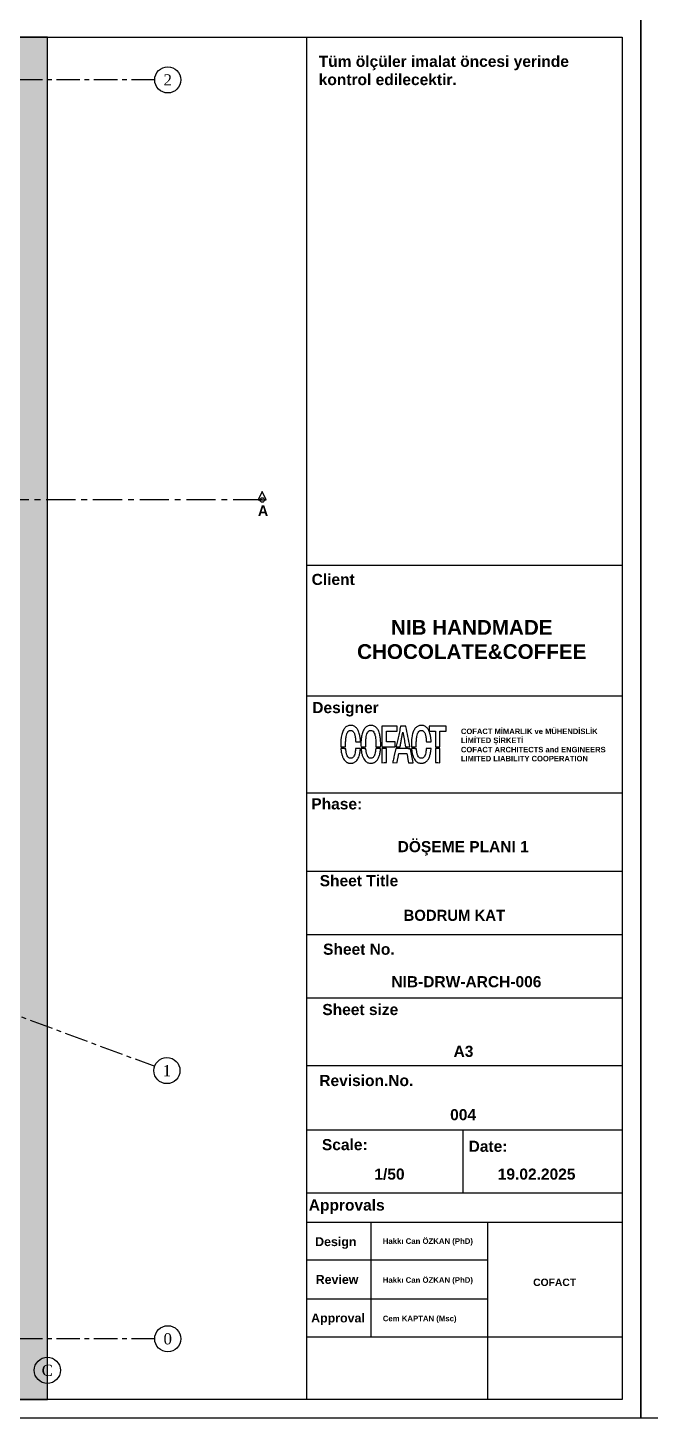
# Model space of a CAD drawing. Header units: millimetres. Extents: x 933584 to 974011, y 4545988 to 4553664.
# Drawn here: x 942345 to 943012, y 4548355 to 4549845 of the extents above; entities that cross this region are included whole.
import ezdxf
from ezdxf.enums import TextEntityAlignment as Align

# ---------------------------------------------------------------- set-up
doc = ezdxf.new("R2010")
doc.units = ezdxf.units.MM
doc.linetypes.add('CENTER', pattern=[2, 1.25, -0.25, 0.25, -0.25])
doc.layers.get('0').update_dxf_attribs({"color": 255})
for name, color, linetype in [('0-CSX-CXS_20', 14, 'CENTER'), ('0-HSL-HTC_200', 1, 'Continuous'), ('0-TXT-XBX_20', 3, 'Continuous'), ('2-SPS-RCN', 2, 'Continuous')]:
    doc.layers.add(name, color=color, linetype=linetype)
doc.styles.add('Century Gothic_B_3', font='GOTHICB.TTF', dxfattribs={"height": 4})
doc.styles.get("Standard").update_dxf_attribs({"font": 'times.ttf'})
pattern_1 = [(45, (935939.6384, 4550274.5564), (-4.490128, 4.490128), []), (45, (935944.1285, 4550274.5564), (-4.490128, 4.490128), [3.175, -1.5875])]

# ---------------------------------------------------------------- blocks, each defined once
blk = doc.blocks.new('aksno_20')
at = {"layer": '0-TXT-XBX_20'}
blk.add_circle((0, 0), 7, dxfattribs=at)
blk.add_attdef('AKSNO', text='', height=6).set_placement((0, 0), align=Align.MIDDLE_CENTER)
blk = doc.blocks.new('ZVBXCB')
at = {"layer": '0-CSX-CXS_20', "ltscale": 20}
for p, q in [((933780.8, 4549789.6), (932221.5, 4549789.6)), ((933780.8, 4548440.5), (932221.5, 4548440.5))]:
    blk.add_line(p, q, dxfattribs=at)
for points in [[(932363.9, 4549835.4), (932363.9, 4548420.7)], [(932759.9, 4549835.4), (932759.9, 4548420.7)], [(933137.9, 4549835.4), (933137.9, 4548420.7)], [(933665.8, 4549835.4), (933665.8, 4548420.7)], [(932221.5, 4549308.2), (933780.8, 4548732.7)]]:
    blk.add_lwpolyline(points, dxfattribs=at)
at = {"layer": '0-TXT-XBX_20'}
ref = blk.add_blockref('aksno_20', (933794.8, 4549789.6), dxfattribs=dict(at, xscale=2, yscale=2, zscale=2))
ref.add_attrib('AKSNO', '2', dxfattribs={"color": 7, "height": 12}).set_placement((933794.8, 4549789.6), align=Align.MIDDLE_CENTER)
ref = blk.add_blockref('aksno_20', (933793.9, 4548727.9), dxfattribs=dict(at, xscale=2, yscale=2, zscale=2))
ref.add_attrib('AKSNO', '1', dxfattribs={"color": 7, "height": 12}).set_placement((933793.9, 4548727.9), align=Align.MIDDLE_CENTER)
ref = blk.add_blockref('aksno_20', (933794.8, 4548440.5), dxfattribs=dict(at, xscale=2, yscale=2, zscale=2))
ref.add_attrib('AKSNO', '0', dxfattribs={"color": 7, "height": 12}).set_placement((933794.8, 4548440.5), align=Align.MIDDLE_CENTER)
ref = blk.add_blockref('aksno_20', (932363.9, 4548406.7), dxfattribs=dict(at, xscale=2, yscale=2, zscale=2))
ref.add_attrib('AKSNO', 'A', dxfattribs={"color": 7, "height": 12}).set_placement((932363.9, 4548406.7), align=Align.MIDDLE_CENTER)
ref = blk.add_blockref('aksno_20', (932759.8, 4548406.7), dxfattribs=dict(at, xscale=2, yscale=2, zscale=2))
ref.add_attrib('AKSNO', "A'", dxfattribs={"color": 7, "height": 12}).set_placement((932759.8, 4548406.7), align=Align.MIDDLE_CENTER)
ref = blk.add_blockref('aksno_20', (933137.9, 4548406.7), dxfattribs=dict(at, xscale=2, yscale=2, zscale=2))
ref.add_attrib('AKSNO', 'B', dxfattribs={"color": 7, "height": 12}).set_placement((933137.9, 4548406.7), align=Align.MIDDLE_CENTER)
ref = blk.add_blockref('aksno_20', (933665.8, 4548406.7), dxfattribs=dict(at, xscale=2, yscale=2, zscale=2))
ref.add_attrib('AKSNO', 'C', dxfattribs={"color": 7, "height": 12}).set_placement((933665.8, 4548406.7), align=Align.MIDDLE_CENTER)
blk = doc.blocks.new('FDSVBDVBDZVB')
at = {"layer": '0-HSL-HTC_200'}
h = blk.add_hatch(dxfattribs=at)
h.set_pattern_fill('ANSI33', color=256)
h.set_pattern_definition([(45, (935941.6384, 4550274.5564), (-4.490128, 4.490128), []), (45, (935946.1285, 4550274.5564), (-4.490128, 4.490128), [3.175, -1.5875])])
h.paths.add_polyline_path([(941208.2, 4549972.8), (941173.2, 4549972.8), (941173.2, 4548702.9), (941153.2, 4548702.9), (941153.2, 4548588.9), (941173.2, 4548588.9), (941173.2, 4548512.8), (941208.2, 4548512.8)])
h = blk.add_hatch(dxfattribs=at)
h.set_pattern_fill('ANSI33', color=256)
h.set_pattern_definition(pattern_1)
h.paths.add_polyline_path([(939906.2, 4549956.9), (940044.2, 4549956.9), (940044.2, 4549896.9), (939906.2, 4549896.9)])
h = blk.add_hatch(dxfattribs=at)
h.set_pattern_fill('ANSI33', color=256)
h.set_pattern_definition(pattern_1)
h.paths.add_polyline_path([(940246.2, 4549951.9), (940710.2, 4549951.9), (940710.2, 4549901.9), (940246.2, 4549901.9)])
h = blk.add_hatch(dxfattribs=at)
h.set_pattern_fill('ANSI33', color=256)
h.set_pattern_definition(pattern_1)
h.paths.add_polyline_path([(939951.8, 4549578.9), (940011.2, 4549496), (939962.9, 4549461.3), (939903.1, 4549543.8)])
h = blk.add_hatch(dxfattribs=at)
h.set_pattern_fill('ANSI33', color=256)
h.set_pattern_definition(pattern_1)
h.paths.add_polyline_path([(940055.3, 4549338), (940072.6, 4549384.9), (940702, 4549152.3), (940695.2, 4549101.8)])
h = blk.add_hatch(dxfattribs=at)
h.set_pattern_fill('ANSI33', color=256)
h.set_pattern_definition([(45, (935944.3535, 4550275.225), (-4.490128, 4.490128), []), (45, (935948.8436, 4550275.225), (-4.490128, 4.490128), [3.175, -1.5875])])
h.paths.add_polyline_path([(940402.2, 4548677.9), (940302.2, 4548677.9), (940302.2, 4548577.9), (940402.2, 4548577.9)])
at = {"layer": '2-SPS-RCN'}
for points in [[(941208.2, 4549972.8), (941173.2, 4549972.8), (941173.2, 4548702.9), (941153.2, 4548702.9), (941153.2, 4548588.9), (941173.2, 4548588.9), (941173.2, 4548512.8), (941208.2, 4548512.8)], [(939906.2, 4549956.9), (940044.2, 4549956.9), (940044.2, 4549896.9), (939906.2, 4549896.9)], [(940246.2, 4549951.9), (940710.2, 4549951.9), (940710.2, 4549901.9), (940246.2, 4549901.9)], [(939951.8, 4549578.9), (940011.2, 4549496), (939962.9, 4549461.3), (939903.1, 4549543.8)], [(940402.2, 4548677.9), (940302.2, 4548677.9), (940302.2, 4548577.9), (940402.2, 4548577.9)]]:
    blk.add_lwpolyline(points, close=True, dxfattribs=at)
blk.add_lwpolyline([(940055.3, 4549338), (940072.6, 4549384.9), (940702, 4549152.3), (940695.2, 4549101.8), (940055.3, 4549338)], dxfattribs=at)
blk = doc.blocks.new('CVBXCBV')
for points in [[(936052.9, 4551339.5), (936057.3, 4551348.6), (936061.7, 4551339.5), (936052.9, 4551339.5)], [(937705.5, 4551339.5), (937701.1, 4551348.6), (937696.7, 4551339.5), (937705.5, 4551339.5)]]:
    blk.add_lwpolyline(points)
at = {"linetype": 'CENTER', "ltscale": 25}
blk.add_lwpolyline([(937701.1, 4551339.5), (936057.3, 4551339.5)], dxfattribs=at)
for centre in [(936057.3, 4551339.5), (937701.1, 4551339.5)]:
    blk.add_circle(centre, 2.41)
at = {"linetype": 'CENTER', "ltscale": 10, "char_height": 11.393, "attachment_point": 3, "line_spacing_factor": 0.984502, "style": 'Century Gothic_B_3'}
for insert, width in [((937948.5, 4551333.8), 1895.969), ((938066.9, 4551333.8), 370.363)]:
    blk.add_mtext('\\pxql;{\\fFranklin Gothic Book|b1|i0|c162|p34;A}', dxfattribs=dict(at, insert=insert, width=width))

msp = doc.modelspace()

# ---------------------------------------------------------------- linework, layer by layer
at = {"color": 0}
for p, q in [((942981.5, 4549269.07), (942643.44, 4549269.07)), ((942981.5, 4549269.07), (942643.44, 4549269.07)), ((942981.5, 4549129.09), (942643.44, 4549129.09)), ((942981.5, 4549129.09), (942643.44, 4549129.09)), ((942981.5, 4549129.09), (942643.44, 4549129.09)), ((942981.5, 4549129.09), (942643.44, 4549129.09)), ((942981.5, 4549025.03), (942643.44, 4549025.03)), ((942643.44, 4548941.75), (942981.5, 4548941.75)), ((942981.5, 4548873.35), (942643.44, 4548873.35)), ((942981.5, 4548805.39), (942643.44, 4548805.39)), ((942981.5, 4548733.17), (942643.44, 4548733.17)), ((942981.5, 4548664.16), (942643.44, 4548664.16)), ((942810.92, 4548664.16), (942810.92, 4548596.44)), ((942981.5, 4548596.44), (942643.44, 4548596.44)), ((942981.5, 4548565.11), (942643.44, 4548565.11)), ((942712.29, 4548565.11), (942712.29, 4548442.35)), ((942837.28, 4548565.11), (942837.28, 4548491.51)), ((942643.45, 4548524.97), (942837.28, 4548524.97)), ((942837.28, 4548491.51), (942837.28, 4548375.4)), ((942643.45, 4548483.26), (942837.28, 4548483.26)), ((942981.5, 4548442.35), (942643.44, 4548442.35))]:
    msp.add_line(p, q, dxfattribs=at)
for points in [[(940901.5, 4549855.4), (943001.5, 4549855.4), (943001.5, 4548355.4), (940901.5, 4548355.4)], [(943001.5, 4549855.4), (945101.5, 4549855.4), (945101.5, 4548355.4), (943001.5, 4548355.4)], [(940921.5, 4549835.4), (942981.5, 4549835.4), (942981.5, 4548375.4), (940921.5, 4548375.4)], [(942724.13, 4549086.03), (942724.13, 4549074.89), (942731.18, 4549074.89), (942738.24, 4549074.89), (942738.24, 4549077.53), (942738.24, 4549080.16), (942733.67, 4549080.16), (942729.1, 4549080.16), (942729.1, 4549085.98), (942729.1, 4549091.8), (942734.81, 4549091.8), (942740.53, 4549091.8), (942740.53, 4549094.48), (942740.53, 4549097.16), (942732.33, 4549097.16), (942724.13, 4549097.16)], [(942774.93, 4549094.33), (942774.93, 4549091.5), (942778.17, 4549091.5), (942781.4, 4549091.5), (942781.4, 4549083.19), (942781.4, 4549074.89), (942783.88, 4549074.89), (942786.37, 4549074.89), (942786.37, 4549083.19), (942786.37, 4549091.5), (942789.65, 4549091.5), (942792.93, 4549091.5), (942792.93, 4549094.33), (942792.93, 4549097.16), (942783.93, 4549097.16), (942774.93, 4549097.16)], [(942724.13, 4549065.4), (942724.13, 4549057.89), (942726.59, 4549057.91), (942729.05, 4549057.94), (942729.07, 4549065.42), (942729.1, 4549072.9), (942726.61, 4549072.9), (942724.13, 4549072.9)], [(942781.42, 4549065.42), (942781.45, 4549057.94), (942783.91, 4549057.91), (942786.37, 4549057.89), (942786.37, 4549065.39), (942786.37, 4549072.9), (942783.88, 4549072.9), (942781.4, 4549072.9)]]:
    msp.add_lwpolyline(points, close=True, dxfattribs=at)
msp.add_lwpolyline([(942643.45, 4549835.41), (942643.45, 4548375.4)], dxfattribs=at)
for points in [[(942688.78, 4549097.65, 0.11064), (942685.68, 4549096.15, 0.089568), (942683.23, 4549093.37, 0.069833), (942681.47, 4549089.25, 0.037138), (942680.43, 4549083.81, 0.013582), (942680.28, 4549082.16, 0.005436), (942680.17, 4549079.9, 0.005261), (942680.1, 4549077.67, 0.017635), (942680.13, 4549076.21), (942680.2, 4549074.89), (942682.75, 4549074.89), (942685.3, 4549074.89), (942685.31, 4549077.9, -0.01557), (942685.46, 4549082.32, -0.027157), (942685.9, 4549085.95, -0.033018), (942686.6, 4549088.8, -0.079442), (942687.57, 4549090.74, -0.009072), (942687.87, 4549091.13, -0.030827), (942688.08, 4549091.37, -0.031813), (942688.32, 4549091.58, -0.010138), (942688.7, 4549091.86, -0.089655), (942689.45, 4549092.22, -0.05192), (942690.45, 4549092.38, -0.051218), (942691.47, 4549092.33, -0.076363), (942692.33, 4549092.06, -0.070873), (942693.13, 4549091.52, -0.052254), (942693.84, 4549090.72, -0.046256), (942694.44, 4549089.69, -0.033841), (942694.93, 4549088.46, -0.02482), (942695.29, 4549087.06, -0.012371), (942695.62, 4549085.26, -0.011745), (942695.88, 4549083.27, -0.011909), (942696.05, 4549081.28), (942696.11, 4549080.16), (942698.68, 4549080.16), (942701.26, 4549080.16), (942701.26, 4549080.59, 0.020953), (942701.22, 4549081.49, 0.004455), (942701.07, 4549083.07, 0.00493), (942700.88, 4549084.7, 0.011284), (942700.7, 4549085.92, 0.038093), (942699.58, 4549090.43, 0.067383), (942697.9, 4549093.87, 0.083303), (942695.67, 4549096.24, 0.099908), (942692.91, 4549097.57, 0.02201), (942692.47, 4549097.67, 0.020762), (942692.02, 4549097.72, 0.015695), (942691.46, 4549097.75, 0.005906), (942690.68, 4549097.75, 0.00548), (942690.07, 4549097.74, 0.006399), (942689.5, 4549097.72, 0.005718), (942689.02, 4549097.69, 0.038226)], [(942710.35, 4549097.65, 0.105194), (942707.39, 4549096.26, 0.087054), (942705.01, 4549093.69, 0.069549), (942703.26, 4549089.93, 0.038701), (942702.16, 4549084.98, 0.014261), (942701.92, 4549082.9, 0.008448), (942701.75, 4549080.4, 0.008433), (942701.67, 4549077.97, 0.018733), (942701.71, 4549076.12), (942701.78, 4549074.89), (942704.33, 4549074.89), (942706.87, 4549074.89), (942706.89, 4549077.9, -0.01557), (942707.04, 4549082.32, -0.027157), (942707.48, 4549085.95, -0.033018), (942708.18, 4549088.8, -0.079442), (942709.15, 4549090.74, -0.009072), (942709.45, 4549091.13, -0.030827), (942709.66, 4549091.37, -0.031813), (942709.89, 4549091.58, -0.010138), (942710.27, 4549091.86, -0.089655), (942711.03, 4549092.22, -0.05192), (942712.02, 4549092.38, -0.051218), (942713.05, 4549092.33, -0.076363), (942713.91, 4549092.06, -0.136443), (942715.41, 4549090.72, -0.067108), (942716.51, 4549088.38, -0.045937), (942717.26, 4549084.94, -0.018323), (942717.67, 4549080.11, -0.004967), (942717.71, 4549079.13, -0.003937), (942717.73, 4549078.07, -0.00398), (942717.74, 4549077.08, -0.009912), (942717.72, 4549076.36), (942717.66, 4549074.89), (942720.23, 4549074.89), (942722.8, 4549074.89), (942722.87, 4549076.16, 0.018366), (942722.9, 4549078.32, 0.009634), (942722.79, 4549081.01, 0.009631), (942722.58, 4549083.71, 0.017297), (942722.28, 4549085.91, 0.038062), (942721.16, 4549090.43, 0.067387), (942719.48, 4549093.87, 0.08333), (942717.24, 4549096.24, 0.099909), (942714.49, 4549097.57, 0.02201), (942714.05, 4549097.67, 0.020762), (942713.59, 4549097.72, 0.015695), (942713.04, 4549097.75, 0.005906), (942712.25, 4549097.75, 0.00548), (942711.65, 4549097.74, 0.006399), (942711.08, 4549097.72, 0.005718), (942710.59, 4549097.69, 0.038226)], [(942764.45, 4549097.65, 0.105194), (942761.48, 4549096.25, 0.087054), (942759.1, 4549093.69, 0.069549), (942757.35, 4549089.93, 0.038701), (942756.25, 4549084.98, 0.014261), (942756.01, 4549082.9, 0.008448), (942755.84, 4549080.4, 0.008433), (942755.76, 4549077.97, 0.018733), (942755.8, 4549076.12), (942755.87, 4549074.89), (942758.42, 4549074.89), (942760.96, 4549074.89), (942760.98, 4549077.9, -0.01557), (942761.13, 4549082.32, -0.027157), (942761.57, 4549085.95, -0.033018), (942762.27, 4549088.8, -0.079442), (942763.24, 4549090.74, -0.009072), (942763.54, 4549091.13, -0.030827), (942763.75, 4549091.37, -0.031813), (942763.99, 4549091.58, -0.010138), (942764.36, 4549091.86, -0.089655), (942765.12, 4549092.22, -0.05192), (942766.11, 4549092.38, -0.051218), (942767.14, 4549092.33, -0.076363), (942768, 4549092.06, -0.070873), (942768.79, 4549091.52, -0.052254), (942769.5, 4549090.72, -0.046256), (942770.11, 4549089.69, -0.033841), (942770.59, 4549088.46, -0.02482), (942770.96, 4549087.06, -0.012371), (942771.28, 4549085.26, -0.011745), (942771.55, 4549083.27, -0.011909), (942771.71, 4549081.28), (942771.78, 4549080.16), (942774.35, 4549080.16), (942776.92, 4549080.16), (942776.92, 4549080.58, 0.020953), (942776.88, 4549081.49, 0.004455), (942776.73, 4549083.07, 0.00493), (942776.55, 4549084.69, 0.011284), (942776.37, 4549085.92, 0.038093), (942775.25, 4549090.43, 0.067383), (942773.57, 4549093.87, 0.083303), (942771.33, 4549096.24, 0.099908), (942768.58, 4549097.57, 0.02201), (942768.14, 4549097.66, 0.020762), (942767.69, 4549097.72, 0.015695), (942767.13, 4549097.75, 0.005906), (942766.34, 4549097.75, 0.00548), (942765.74, 4549097.74, 0.006399), (942765.17, 4549097.72, 0.005718), (942764.68, 4549097.69, 0.038226)], [(942746.55, 4549090.58, 0.0000105), (942747.91, 4549083.29, 0.000084), (942749.11, 4549076.86, 0.003215), (942749.39, 4549075.41), (942749.49, 4549074.89), (942751.87, 4549074.89, 0.001355), (942752.79, 4549074.89, 0.00226), (942753.55, 4549074.9, 0.000206), (942754.24, 4549074.91, 0.409743), (942754.25, 4549074.93, 0.049641), (942754.25, 4549074.99, 0.000001), (942752.06, 4549085.84, 0.000006), (942749.92, 4549096.52, 0.007694), (942749.83, 4549096.94), (942749.77, 4549097.16), (942747.02, 4549097.16), (942744.26, 4549097.16), (942743.54, 4549093.86, -0.000077), (942742.16, 4549087.49, -0.000085), (942740.82, 4549081.33, -0.000009), (942739.54, 4549075.41, -0.006923), (942739.47, 4549075.12), (942739.42, 4549074.89), (942743.62, 4549074.89, 0.0001427), (942743.92, 4549076.47, 0.00034), (942744.17, 4549077.84, 0.000221), (942744.46, 4549079.42, -0.000266), (942745.3, 4549083.92, -0.000578), (942745.95, 4549087.39, -0.0000869)], [(942680.32, 4549072.18, 0.025038), (942680.89, 4549068.23, 0.036131), (942681.81, 4549064.82, 0.041565), (942683.07, 4549062.01, 0.063352), (942684.65, 4549059.85, 0.028049), (942685.46, 4549059.08, 0.034689), (942686.29, 4549058.46, 0.034905), (942687.2, 4549057.97, 0.029004), (942688.23, 4549057.58, 0.021923), (942688.71, 4549057.45, 0.031789), (942689.15, 4549057.38, 0.019677), (942689.72, 4549057.35, 0.003659), (942690.77, 4549057.34, 0.003627), (942691.81, 4549057.35, 0.019229), (942692.37, 4549057.38, 0.031747), (942692.8, 4549057.45, 0.024514), (942693.25, 4549057.57, 0.035022), (942694.42, 4549058.05, 0.037328), (942695.49, 4549058.67, 0.037367), (942696.45, 4549059.45, 0.035245), (942697.31, 4549060.38, 0.053473), (942698.69, 4549062.55, 0.03772), (942699.78, 4549065.23, 0.032588), (942700.59, 4549068.45, 0.021334), (942701.11, 4549072.23), (942701.17, 4549072.9), (942698.59, 4549072.9), (942696, 4549072.9), (942695.94, 4549072.23, -0.0074), (942695.83, 4549071.26, -0.005344), (942695.69, 4549070.18, -0.005411), (942695.53, 4549069.15, -0.010609), (942695.37, 4549068.33, -0.034422), (942694.67, 4549065.87, -0.07643), (942693.74, 4549064.17, -0.102726), (942692.55, 4549063.14, -0.109019), (942691.07, 4549062.69, -0.095932), (942689.46, 4549062.88, -0.113527), (942688.14, 4549063.66, -0.092498), (942687.11, 4549065.08, -0.04608), (942686.34, 4549067.18, -0.017297), (942686.05, 4549068.47, -0.007909), (942685.75, 4549070.18, -0.007223), (942685.51, 4549071.84, -0.03219), (942685.45, 4549072.82, 0.402781), (942685.41, 4549072.85, 0.001238), (942684.7, 4549072.88, 0.005463), (942683.86, 4549072.9, 0.003096), (942682.85, 4549072.9), (942680.26, 4549072.9)], [(942701.9, 4549072.18, 0.025038), (942702.47, 4549068.23, 0.036131), (942703.39, 4549064.82, 0.041565), (942704.65, 4549062.01, 0.063352), (942706.22, 4549059.85, 0.047265), (942707.62, 4549058.62, 0.06438), (942709.09, 4549057.83, 0.06177), (942710.76, 4549057.41, 0.039412), (942712.76, 4549057.32, 0.027569), (942714.18, 4549057.45, 0.048064), (942715.33, 4549057.73, 0.049711), (942716.37, 4549058.22, 0.031882), (942717.48, 4549058.98, 0.081131), (942719.39, 4549061.06, 0.052129), (942720.91, 4549063.98, 0.043307), (942722.01, 4549067.7, 0.026621), (942722.69, 4549072.23), (942722.75, 4549072.9), (942720.16, 4549072.9), (942717.58, 4549072.9), (942717.52, 4549072.23, -0.0074), (942717.41, 4549071.26, -0.005344), (942717.26, 4549070.18, -0.005411), (942717.1, 4549069.15, -0.010609), (942716.95, 4549068.33, -0.034422), (942716.25, 4549065.87, -0.07643), (942715.32, 4549064.17, -0.102726), (942714.13, 4549063.14, -0.109019), (942712.65, 4549062.69, -0.095932), (942711.04, 4549062.88, -0.113527), (942709.72, 4549063.66, -0.092498), (942708.69, 4549065.08, -0.04608), (942707.92, 4549067.18, -0.017297), (942707.62, 4549068.47, -0.007909), (942707.32, 4549070.18, -0.007223), (942707.09, 4549071.84, -0.03219), (942707.02, 4549072.82, 0.402781), (942706.99, 4549072.85, 0.001238), (942706.27, 4549072.88, 0.005463), (942705.44, 4549072.9, 0.003096), (942704.43, 4549072.9), (942701.83, 4549072.9)], [(942757.68, 4549057.89, 0.0000231), (942756.19, 4549065.32, 0.000048), (942754.8, 4549072.28, 0.022716), (942754.69, 4549072.73, 0.319618), (942754.54, 4549072.84, 0.005635), (942753.49, 4549072.88, 0.005119), (942751.67, 4549072.9, 0.000404), (942746.81, 4549072.9), (942738.99, 4549072.9), (942737.41, 4549065.57, -0.000063), (942736.79, 4549062.75, -0.000102), (942736.27, 4549060.34, -0.000015), (942735.81, 4549058.2, -0.0154076), (942735.73, 4549057.89), (942740.47, 4549057.94), (942741.34, 4549062.66, -0.000258), (942741.68, 4549064.49, -0.000401), (942741.97, 4549066.06, -0.000111), (942742.23, 4549067.44, -0.013635), (942742.27, 4549067.61), (942742.32, 4549067.83), (942746.57, 4549067.83), (942750.82, 4549067.83), (942751.46, 4549064.43, 0.000154), (942751.72, 4549063.01, 0.000145), (942751.99, 4549061.56, 0.000144), (942752.23, 4549060.28, 0.000507), (942752.39, 4549059.46), (942752.69, 4549057.89)], [(942755.99, 4549072.18, 0.025038), (942756.56, 4549068.23, 0.036131), (942757.48, 4549064.82, 0.041565), (942758.74, 4549062.01, 0.063352), (942760.31, 4549059.85, 0.047265), (942761.71, 4549058.62, 0.06438), (942763.18, 4549057.82, 0.06177), (942764.85, 4549057.41, 0.039412), (942766.85, 4549057.32, 0.027569), (942768.27, 4549057.45, 0.048064), (942769.42, 4549057.73, 0.049711), (942770.46, 4549058.22, 0.031882), (942771.57, 4549058.98, 0.081131), (942773.49, 4549061.06, 0.052129), (942775, 4549063.97, 0.043307), (942776.1, 4549067.7, 0.026621), (942776.78, 4549072.23), (942776.84, 4549072.9), (942774.25, 4549072.9), (942771.67, 4549072.9), (942771.61, 4549072.23, -0.0074), (942771.5, 4549071.26, -0.005344), (942771.35, 4549070.18, -0.005411), (942771.19, 4549069.15, -0.010609), (942771.04, 4549068.33, -0.034422), (942770.34, 4549065.87, -0.07643), (942769.41, 4549064.17, -0.102726), (942768.22, 4549063.14, -0.109019), (942766.74, 4549062.69, -0.095932), (942765.13, 4549062.88, -0.113527), (942763.81, 4549063.66, -0.092498), (942762.78, 4549065.08, -0.04608), (942762.01, 4549067.18, -0.017297), (942761.71, 4549068.47, -0.007909), (942761.41, 4549070.18, -0.007223), (942761.18, 4549071.84, -0.03219), (942761.11, 4549072.81, 0.402781), (942761.08, 4549072.85, 0.001238), (942760.36, 4549072.88, 0.005463), (942759.53, 4549072.9, 0.003096), (942758.52, 4549072.9), (942755.92, 4549072.9)]]:
    msp.add_lwpolyline(points, format="xyb", close=True, dxfattribs=at)

# ---------------------------------------------------------------- block references
for name, p in [('ZVBXCB', (8700, 0)), ('FDSVBDVBDZVB', (1157.69, -137.36)), ('CVBXCBV', (4894.87, -2000.11))]:
    msp.add_blockref(name, p)

# ---------------------------------------------------------------- texts
at = {"color": 0, "attachment_point": 1, "line_spacing_factor": 0.984502, "style": 'Century Gothic_B_3'}
for s, insert, char_height, width in [('\\pxql;{\\fArial|b1|i0|c0|p34;Tüm ölçüler imalat öncesi yerinde kontrol edilecektir.}', (942656.49, 4549815.43), 11.9034, 324.3298), ('\\pxqr;{\\fArial|b1|i0|c0|p34;Client}', (942106.94, 4549260.21), 11.9034, 588.1338), ('\\pxqc;{\\fArial|b1|i0|c0|p34;NIB HANDMADE CHOCOLATE&COFFEE}', (942656.95, 4549210.81), 15.8192, 326.8702), ('\\pxqr;{\\fArial|b1|i0|c0|p34;Designer}', (942132.61, 4549122.88), 11.9034, 588.1338), ('{\\fFranklin Gothic Medium|b1|i0|c162|p34;COFACT MİMARLIK ve MÜHENDİSLİK}\\P{\\fFranklin Gothic Medium|b1|i0|c162|p34;LİMİTED ŞİRKETİ}', (942808.81, 4549094.41), 5.8729, 228.8091), ('\\pxql;{\\fFranklin Gothic Book|b1|i0|c162|p34;COFACT ARCHITECTS and ENGINEERS\\PLIMITED LIABILITY COOPERATION}', (942808.81, 4549074.82), 5.8729, 228.8091), ('\\pxqr;{\\fArial|b1|i0|c0|p34;Phase:}', (942114.95, 4549019.69), 11.9034, 588.1338), ('\\pxqr;{\\fArial|b1|i0|c0|p34;DÖŞEME PLANI 1}', (942293.31, 4548973.85), 11.9034, 588.1338), ('\\pxqr;{\\fArial|b1|i0|c0|p34;Sheet Title}', (942153.5, 4548937.39), 11.9034, 588.1338), ('\\pxi-2,l3,qr,t3;BODRUM KAT', (942267.99, 4548900.25), 11.9034, 588.1338), ('\\pxqr;{\\fArial|b1|i0|c0|p34;Sheet No.}', (942149.71, 4548863.96), 11.9034, 588.1338), ('\\pxqr;{\\fArial|b1|i0|c0|p34;NIB-DRW-ARCH-006}', (942306.86, 4548829.11), 11.9034, 588.1338), ('\\pxqr;{\\fArial|b1|i0|c0|p34;Sheet size}', (942153.55, 4548799.31), 11.9034, 588.1338), ('\\pxqr;{\\fArial|b1|i0|c0|p34;A3}', (942234.05, 4548754.51), 11.9034, 588.1338), ('\\pxqr;{\\fArial|b1|i0|c0|p34;Revision.No.}', (942169.66, 4548723.23), 11.9034, 588.1338), ('\\pxqr;{\\fArial|b1|i0|c0|p34;00\\fArial|b1|i0|c162|p34;4}', (942236.86, 4548686.59), 11.9034, 588.1338), ('\\pxqr;{\\fArial|b1|i0|c0|p34;Scale:}', (942120.78, 4548654.54), 11.9034, 588.1338), ('\\pxqr;{\\fArial|b1|i0|c0|p34;Date:}', (942270.5, 4548652.75), 11.9034, 588.1338), ('\\pxqr;{\\fArial|b1|i0|c0|p34;1/50}', (942160.32, 4548622.92), 11.9034, 588.1338), ('\\pxqr;{\\fArial|b1|i0|c162|p34;19\\fArial|b1|i0|c0|p34;.02.202\\fArial|b1|i0|c162|p34;5}', (942343.34, 4548622.92), 11.9034, 588.1338), ('\\pxqr;{\\fArial|b1|i0|c0|p34;Approvals}', (942139, 4548589.77), 11.9034, 588.1338), ('\\pxqr;{\\fArial|b1|i0|c0|p34;Design}', (942108.8, 4548549.34), 9.5085, 588.1338), ('{\\fArial|b1|i0|c0|p34;\\W9.71336;   }{\\fArial|b1|i0|c0|p34;Hakkı Can ÖZKAN (PhD)}', (942657.83, 4548548.17), 5.9517, 163.4351), ('\\pxqr;{\\fArial|b1|i0|c0|p34;Review}', (942110.87, 4548508.82), 9.5085, 588.1338), ('{\\fArial|b1|i0|c0|p34;\\W9.71336;   }{\\fArial|b1|i0|c0|p34;Hakkı Can ÖZKAN (PhD)}', (942657.83, 4548506.45), 5.9517, 163.4351), ('\\pxqc;{\\fArial|b1|i0|c0|p34;COFACT}', (942745.73, 4548504.97), 7.9096, 326.8702), ('\\pxqr;{\\fArial|b1|i0|c0|p34;Approval}', (942117.77, 4548467.54), 9.5085, 588.1338), ('{\\W9.71336;\\fArial|b1|i0|c0|p34;   \\W1;Cem KAPTAN (Msc)}', (942657.83, 4548465.25), 5.9517, 163.4351)]:
    msp.add_mtext(s, dxfattribs=dict(at, insert=insert, char_height=char_height, width=width))

doc.saveas('drawing.dxf')
